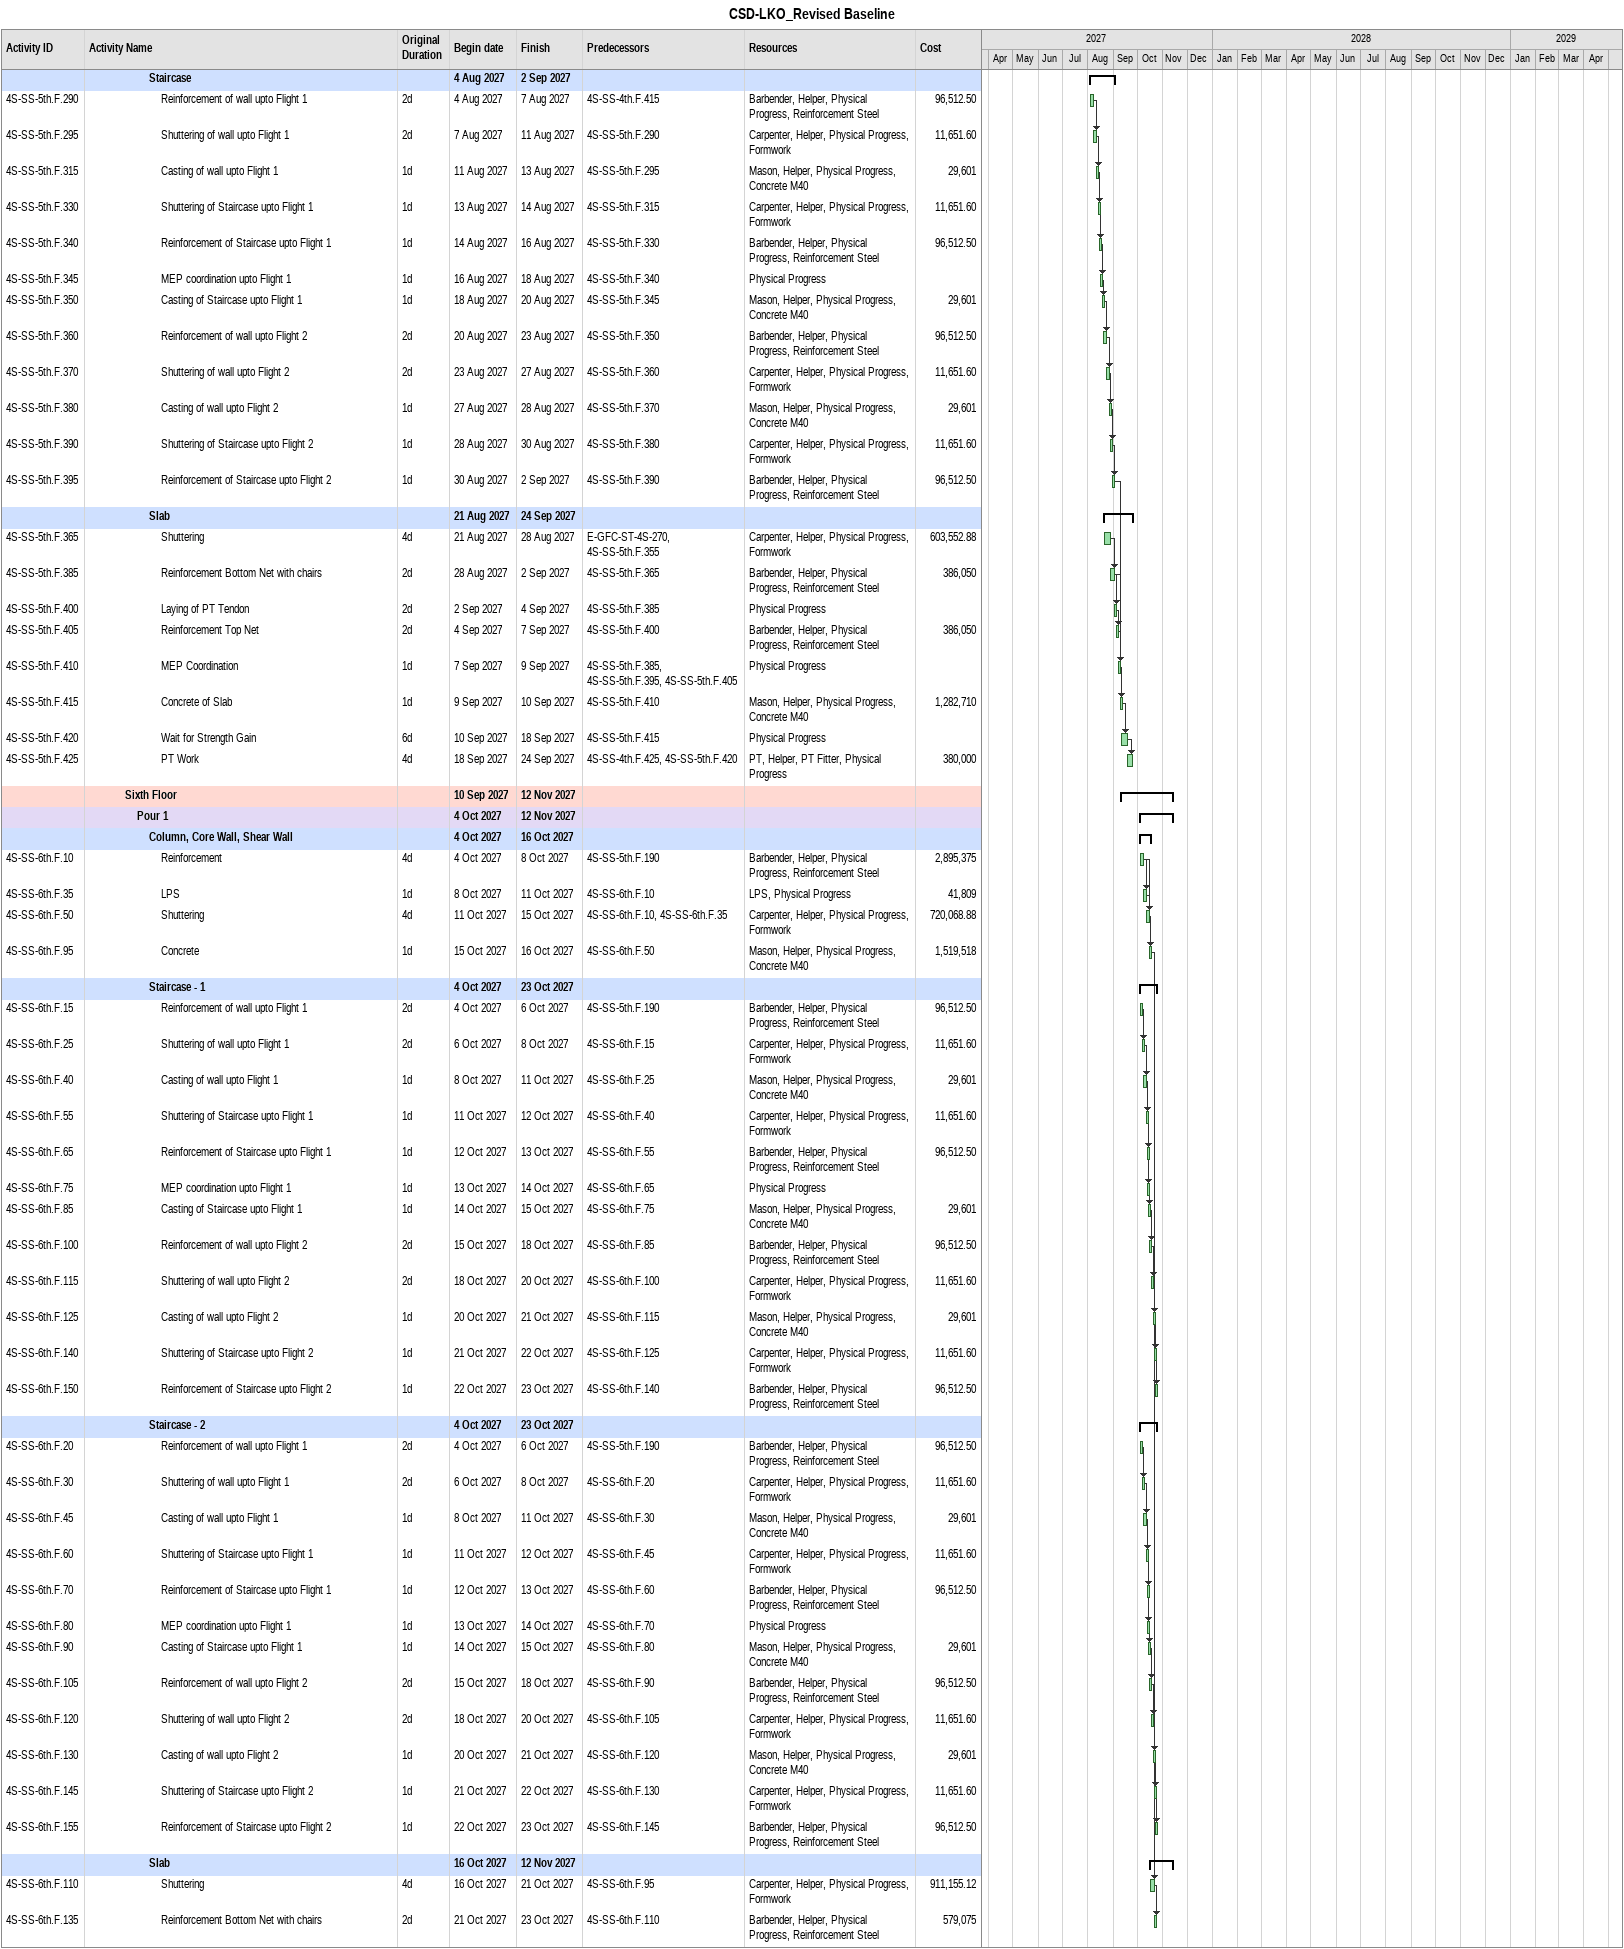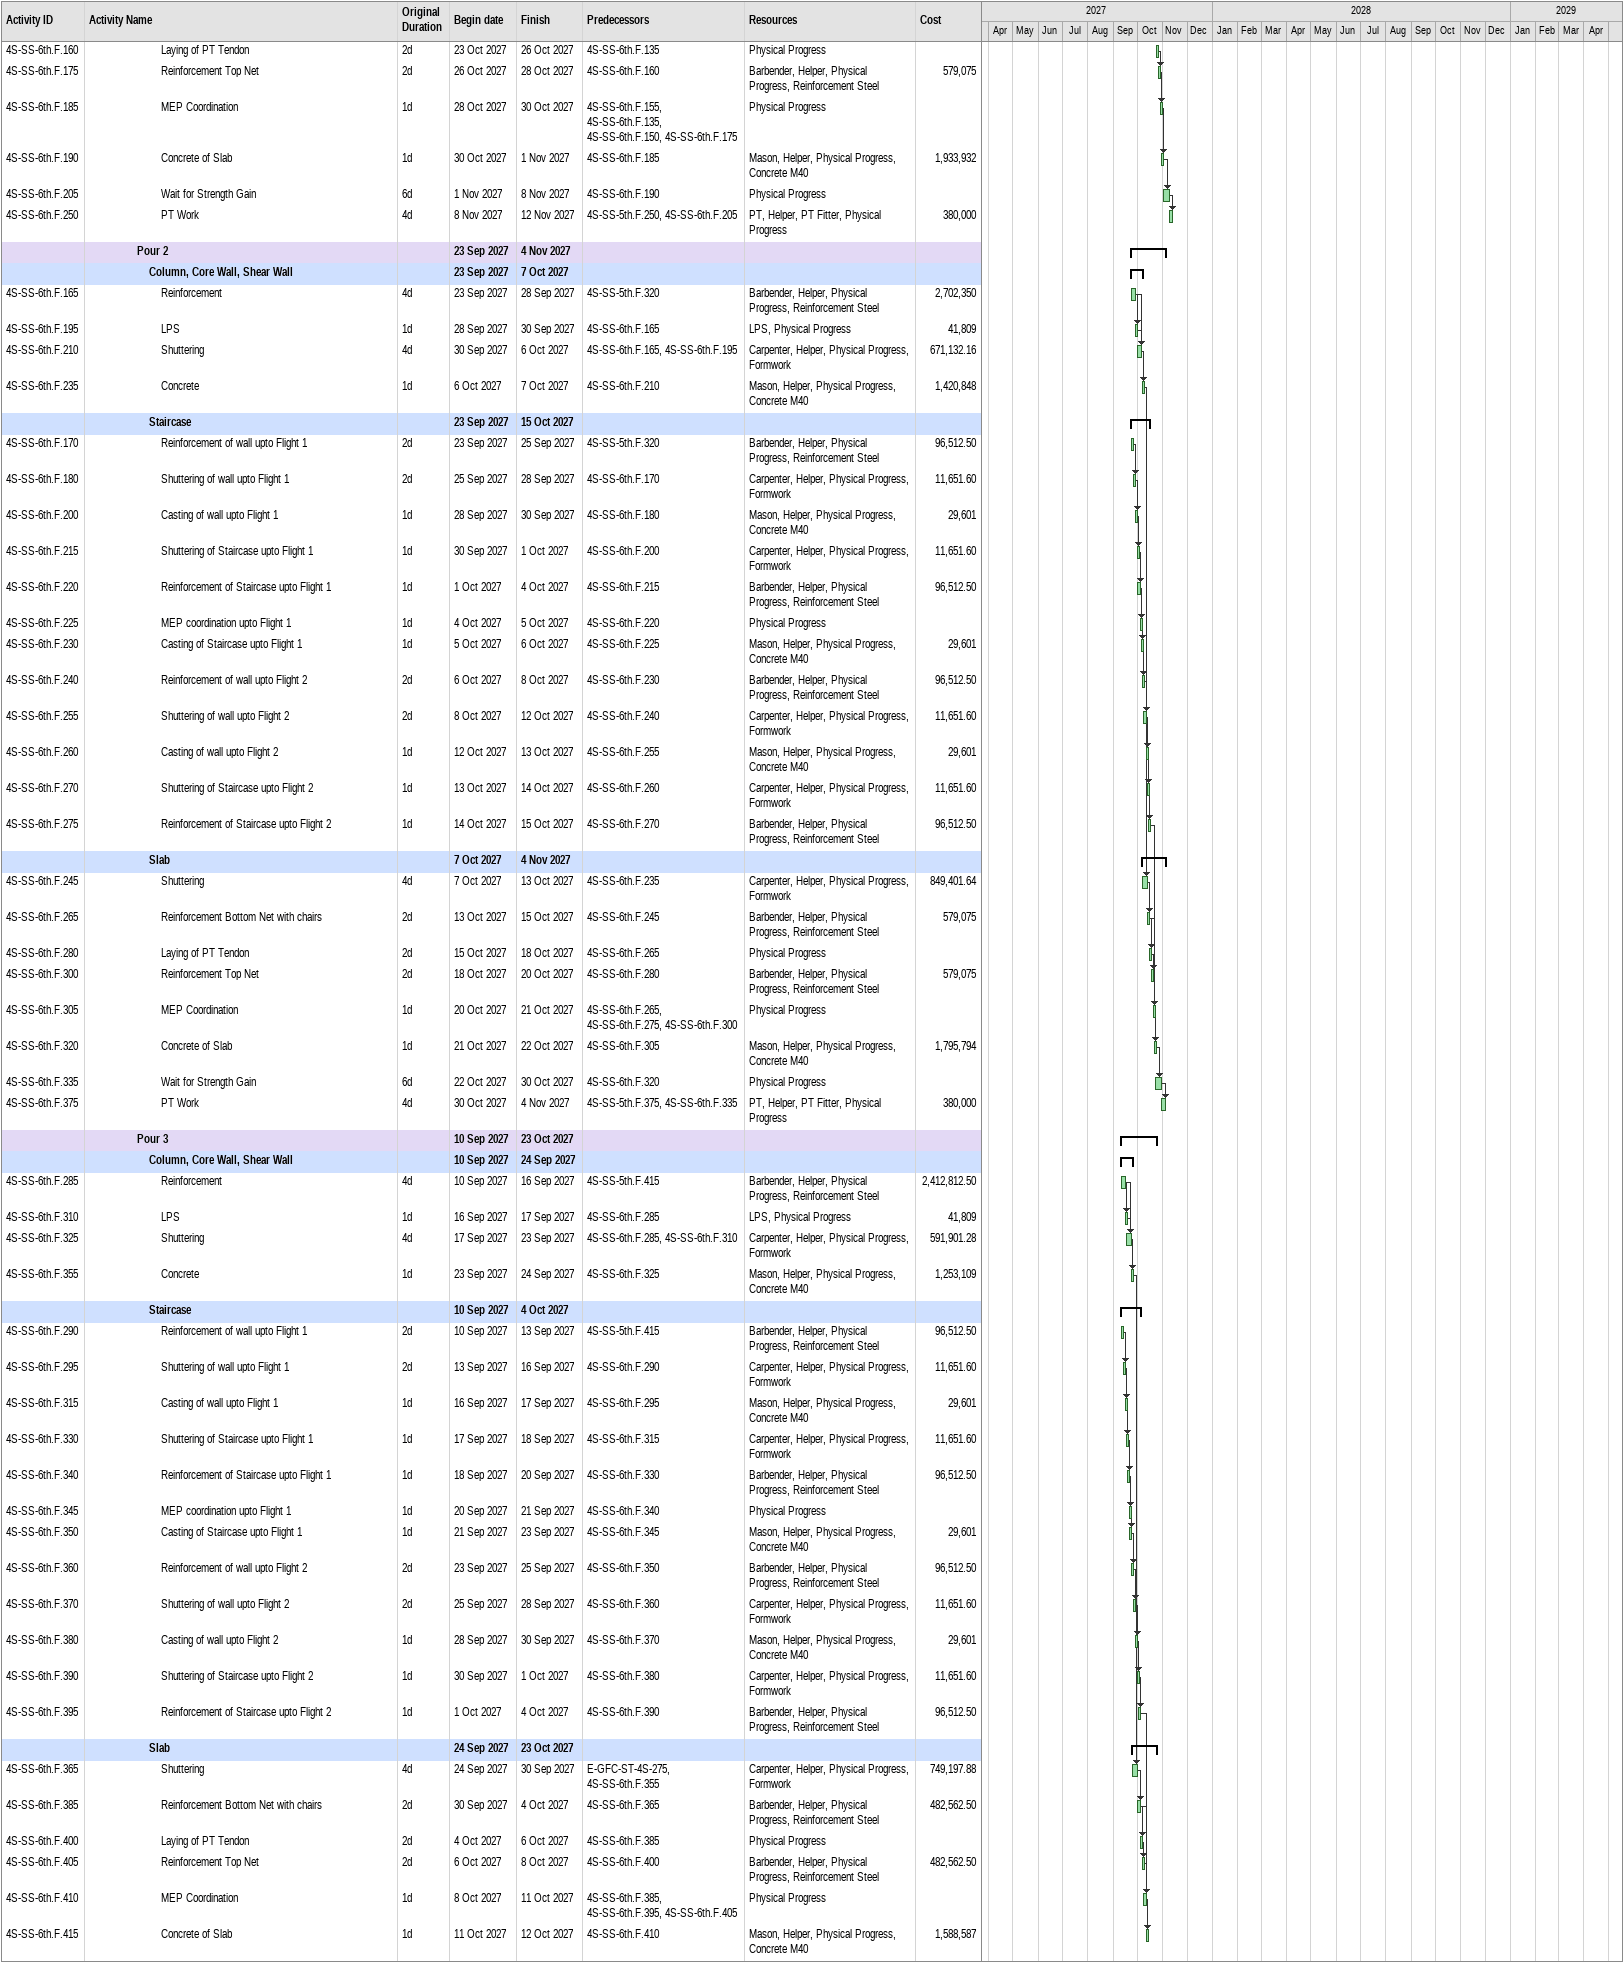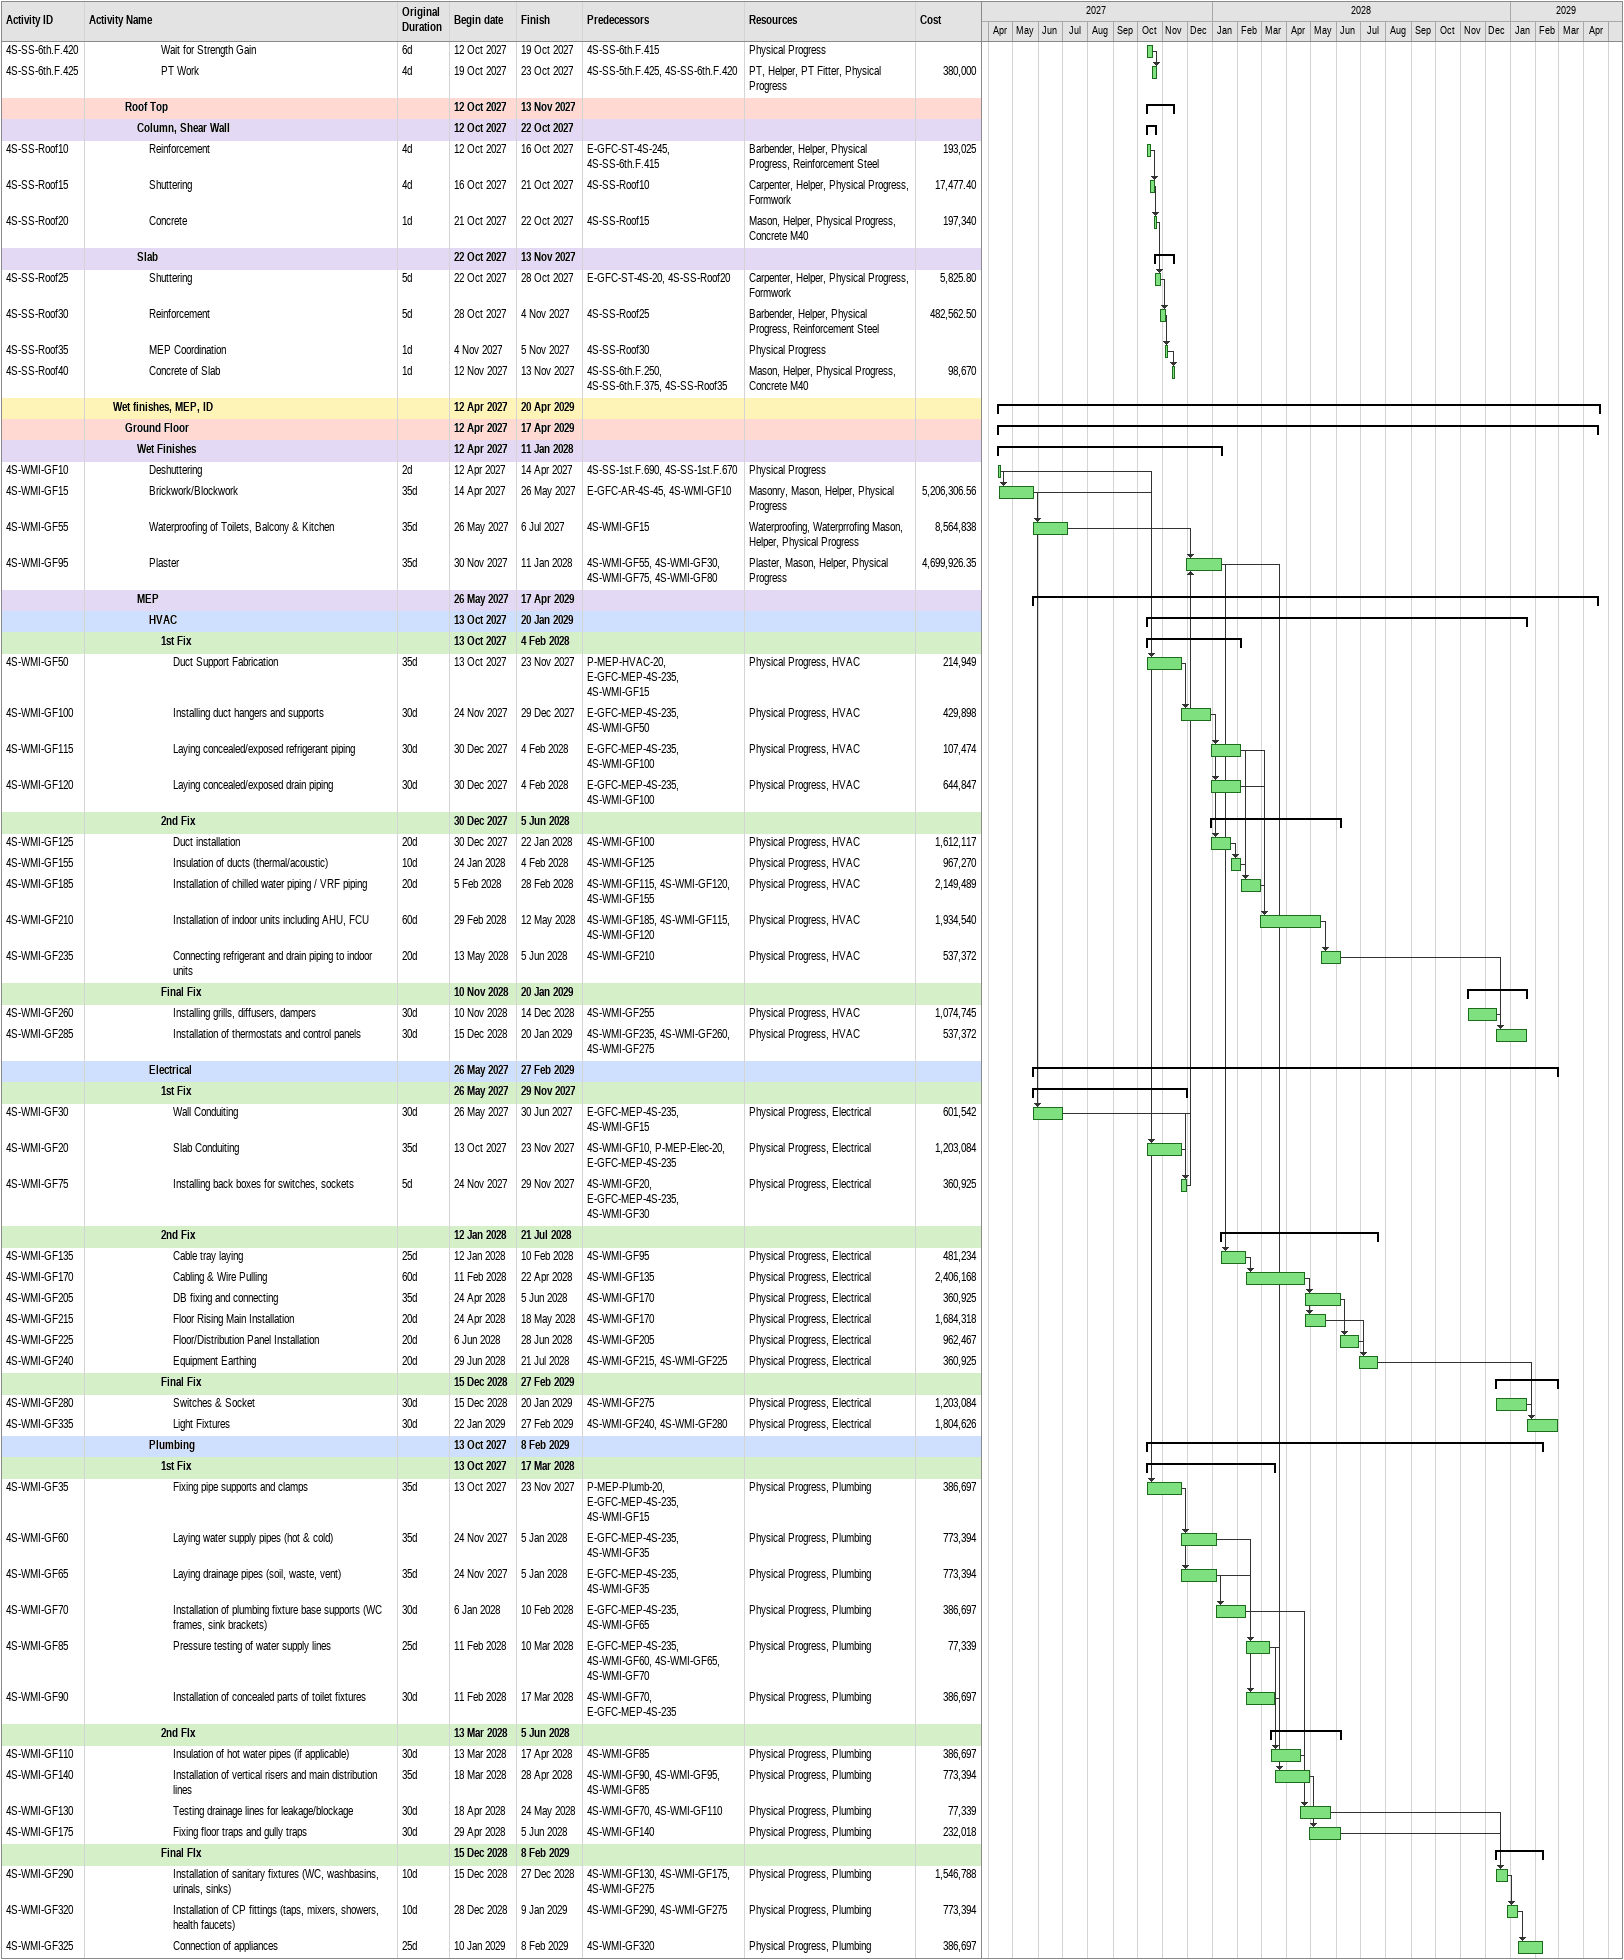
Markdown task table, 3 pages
CSD-LKO_Revised Baseline

| ID | Level | Task | Original duration | Start | Finish | Predecessors | Resources | Cost |
|---|---|---|---|---|---|---|---|---|
|  | 6 | **Staircase** |  | 2027-08-04 | 2027-09-02 |  |  |  |
| 4S-SS-5th.F.290 | 7 | Reinforcement of wall upto Flight 1 | 2d | 2027-08-04 | 2027-08-07 | 4S-SS-4th.F.415 | Barbender, Helper, Physical Progress, Reinforcement Steel | 96512.50 |
| 4S-SS-5th.F.295 | 7 | Shuttering of wall upto Flight 1 | 2d | 2027-08-07 | 2027-08-11 | 4S-SS-5th.F.290 | Carpenter, Helper, Physical Progress, Formwork | 11651.60 |
| 4S-SS-5th.F.315 | 7 | Casting of wall upto Flight 1 | 1d | 2027-08-11 | 2027-08-13 | 4S-SS-5th.F.295 | Mason, Helper, Physical Progress, Concrete M40 | 29601 |
| 4S-SS-5th.F.330 | 7 | Shuttering of Staircase upto Flight 1 | 1d | 2027-08-13 | 2027-08-14 | 4S-SS-5th.F.315 | Carpenter, Helper, Physical Progress, Formwork | 11651.60 |
| 4S-SS-5th.F.340 | 7 | Reinforcement of Staircase upto Flight 1 | 1d | 2027-08-14 | 2027-08-16 | 4S-SS-5th.F.330 | Barbender, Helper, Physical Progress, Reinforcement Steel | 96512.50 |
| 4S-SS-5th.F.345 | 7 | MEP coordination upto Flight 1 | 1d | 2027-08-16 | 2027-08-18 | 4S-SS-5th.F.340 | Physical Progress |  |
| 4S-SS-5th.F.350 | 7 | Casting of Staircase upto Flight 1 | 1d | 2027-08-18 | 2027-08-20 | 4S-SS-5th.F.345 | Mason, Helper, Physical Progress, Concrete M40 | 29601 |
| 4S-SS-5th.F.360 | 7 | Reinforcement of wall upto Flight 2 | 2d | 2027-08-20 | 2027-08-23 | 4S-SS-5th.F.350 | Barbender, Helper, Physical Progress, Reinforcement Steel | 96512.50 |
| 4S-SS-5th.F.370 | 7 | Shuttering of wall upto Flight 2 | 2d | 2027-08-23 | 2027-08-27 | 4S-SS-5th.F.360 | Carpenter, Helper, Physical Progress, Formwork | 11651.60 |
| 4S-SS-5th.F.380 | 7 | Casting of wall upto Flight 2 | 1d | 2027-08-27 | 2027-08-28 | 4S-SS-5th.F.370 | Mason, Helper, Physical Progress, Concrete M40 | 29601 |
| 4S-SS-5th.F.390 | 7 | Shuttering of Staircase upto Flight 2 | 1d | 2027-08-28 | 2027-08-30 | 4S-SS-5th.F.380 | Carpenter, Helper, Physical Progress, Formwork | 11651.60 |
| 4S-SS-5th.F.395 | 7 | Reinforcement of Staircase upto Flight 2 | 1d | 2027-08-30 | 2027-09-02 | 4S-SS-5th.F.390 | Barbender, Helper, Physical Progress, Reinforcement Steel | 96512.50 |
|  | 6 | **Slab** |  | 2027-08-21 | 2027-09-24 |  |  |  |
| 4S-SS-5th.F.365 | 7 | Shuttering | 4d | 2027-08-21 | 2027-08-28 | E-GFC-ST-4S-270, 4S-SS-5th.F.355 | Carpenter, Helper, Physical Progress, Formwork | 603552.88 |
| 4S-SS-5th.F.385 | 7 | Reinforcement Bottom Net with chairs | 2d | 2027-08-28 | 2027-09-02 | 4S-SS-5th.F.365 | Barbender, Helper, Physical Progress, Reinforcement Steel | 386050 |
| 4S-SS-5th.F.400 | 7 | Laying of PT Tendon | 2d | 2027-09-02 | 2027-09-04 | 4S-SS-5th.F.385 | Physical Progress |  |
| 4S-SS-5th.F.405 | 7 | Reinforcement Top Net | 2d | 2027-09-04 | 2027-09-07 | 4S-SS-5th.F.400 | Barbender, Helper, Physical Progress, Reinforcement Steel | 386050 |
| 4S-SS-5th.F.410 | 7 | MEP Coordination | 1d | 2027-09-07 | 2027-09-09 | 4S-SS-5th.F.385, 4S-SS-5th.F.395, 4S-SS-5th.F.405 | Physical Progress |  |
| 4S-SS-5th.F.415 | 7 | Concrete of Slab | 1d | 2027-09-09 | 2027-09-10 | 4S-SS-5th.F.410 | Mason, Helper, Physical Progress, Concrete M40 | 1282710 |
| 4S-SS-5th.F.420 | 7 | Wait for Strength Gain | 6d | 2027-09-10 | 2027-09-18 | 4S-SS-5th.F.415 | Physical Progress |  |
| 4S-SS-5th.F.425 | 7 | PT Work | 4d | 2027-09-18 | 2027-09-24 | 4S-SS-4th.F.425, 4S-SS-5th.F.420 | PT, Helper, PT Fitter, Physical Progress | 380000 |
|  | 4 | **Sixth Floor** |  | 2027-09-10 | 2027-11-12 |  |  |  |
|  | 5 | **Pour 1** |  | 2027-10-04 | 2027-11-12 |  |  |  |
|  | 6 | **Column, Core Wall, Shear Wall** |  | 2027-10-04 | 2027-10-16 |  |  |  |
| 4S-SS-6th.F.10 | 7 | Reinforcement | 4d | 2027-10-04 | 2027-10-08 | 4S-SS-5th.F.190 | Barbender, Helper, Physical Progress, Reinforcement Steel | 2895375 |
| 4S-SS-6th.F.35 | 7 | LPS | 1d | 2027-10-08 | 2027-10-11 | 4S-SS-6th.F.10 | LPS, Physical Progress | 41809 |
| 4S-SS-6th.F.50 | 7 | Shuttering | 4d | 2027-10-11 | 2027-10-15 | 4S-SS-6th.F.10, 4S-SS-6th.F.35 | Carpenter, Helper, Physical Progress, Formwork | 720068.88 |
| 4S-SS-6th.F.95 | 7 | Concrete | 1d | 2027-10-15 | 2027-10-16 | 4S-SS-6th.F.50 | Mason, Helper, Physical Progress, Concrete M40 | 1519518 |
|  | 6 | **Staircase - 1** |  | 2027-10-04 | 2027-10-23 |  |  |  |
| 4S-SS-6th.F.15 | 7 | Reinforcement of wall upto Flight 1 | 2d | 2027-10-04 | 2027-10-06 | 4S-SS-5th.F.190 | Barbender, Helper, Physical Progress, Reinforcement Steel | 96512.50 |
| 4S-SS-6th.F.25 | 7 | Shuttering of wall upto Flight 1 | 2d | 2027-10-06 | 2027-10-08 | 4S-SS-6th.F.15 | Carpenter, Helper, Physical Progress, Formwork | 11651.60 |
| 4S-SS-6th.F.40 | 7 | Casting of wall upto Flight 1 | 1d | 2027-10-08 | 2027-10-11 | 4S-SS-6th.F.25 | Mason, Helper, Physical Progress, Concrete M40 | 29601 |
| 4S-SS-6th.F.55 | 7 | Shuttering of Staircase upto Flight 1 | 1d | 2027-10-11 | 2027-10-12 | 4S-SS-6th.F.40 | Carpenter, Helper, Physical Progress, Formwork | 11651.60 |
| 4S-SS-6th.F.65 | 7 | Reinforcement of Staircase upto Flight 1 | 1d | 2027-10-12 | 2027-10-13 | 4S-SS-6th.F.55 | Barbender, Helper, Physical Progress, Reinforcement Steel | 96512.50 |
| 4S-SS-6th.F.75 | 7 | MEP coordination upto Flight 1 | 1d | 2027-10-13 | 2027-10-14 | 4S-SS-6th.F.65 | Physical Progress |  |
| 4S-SS-6th.F.85 | 7 | Casting of Staircase upto Flight 1 | 1d | 2027-10-14 | 2027-10-15 | 4S-SS-6th.F.75 | Mason, Helper, Physical Progress, Concrete M40 | 29601 |
| 4S-SS-6th.F.100 | 7 | Reinforcement of wall upto Flight 2 | 2d | 2027-10-15 | 2027-10-18 | 4S-SS-6th.F.85 | Barbender, Helper, Physical Progress, Reinforcement Steel | 96512.50 |
| 4S-SS-6th.F.115 | 7 | Shuttering of wall upto Flight 2 | 2d | 2027-10-18 | 2027-10-20 | 4S-SS-6th.F.100 | Carpenter, Helper, Physical Progress, Formwork | 11651.60 |
| 4S-SS-6th.F.125 | 7 | Casting of wall upto Flight 2 | 1d | 2027-10-20 | 2027-10-21 | 4S-SS-6th.F.115 | Mason, Helper, Physical Progress, Concrete M40 | 29601 |
| 4S-SS-6th.F.140 | 7 | Shuttering of Staircase upto Flight 2 | 1d | 2027-10-21 | 2027-10-22 | 4S-SS-6th.F.125 | Carpenter, Helper, Physical Progress, Formwork | 11651.60 |
| 4S-SS-6th.F.150 | 7 | Reinforcement of Staircase upto Flight 2 | 1d | 2027-10-22 | 2027-10-23 | 4S-SS-6th.F.140 | Barbender, Helper, Physical Progress, Reinforcement Steel | 96512.50 |
|  | 6 | **Staircase - 2** |  | 2027-10-04 | 2027-10-23 |  |  |  |
| 4S-SS-6th.F.20 | 7 | Reinforcement of wall upto Flight 1 | 2d | 2027-10-04 | 2027-10-06 | 4S-SS-5th.F.190 | Barbender, Helper, Physical Progress, Reinforcement Steel | 96512.50 |
| 4S-SS-6th.F.30 | 7 | Shuttering of wall upto Flight 1 | 2d | 2027-10-06 | 2027-10-08 | 4S-SS-6th.F.20 | Carpenter, Helper, Physical Progress, Formwork | 11651.60 |
| 4S-SS-6th.F.45 | 7 | Casting of wall upto Flight 1 | 1d | 2027-10-08 | 2027-10-11 | 4S-SS-6th.F.30 | Mason, Helper, Physical Progress, Concrete M40 | 29601 |
| 4S-SS-6th.F.60 | 7 | Shuttering of Staircase upto Flight 1 | 1d | 2027-10-11 | 2027-10-12 | 4S-SS-6th.F.45 | Carpenter, Helper, Physical Progress, Formwork | 11651.60 |
| 4S-SS-6th.F.70 | 7 | Reinforcement of Staircase upto Flight 1 | 1d | 2027-10-12 | 2027-10-13 | 4S-SS-6th.F.60 | Barbender, Helper, Physical Progress, Reinforcement Steel | 96512.50 |
| 4S-SS-6th.F.80 | 7 | MEP coordination upto Flight 1 | 1d | 2027-10-13 | 2027-10-14 | 4S-SS-6th.F.70 | Physical Progress |  |
| 4S-SS-6th.F.90 | 7 | Casting of Staircase upto Flight 1 | 1d | 2027-10-14 | 2027-10-15 | 4S-SS-6th.F.80 | Mason, Helper, Physical Progress, Concrete M40 | 29601 |
| 4S-SS-6th.F.105 | 7 | Reinforcement of wall upto Flight 2 | 2d | 2027-10-15 | 2027-10-18 | 4S-SS-6th.F.90 | Barbender, Helper, Physical Progress, Reinforcement Steel | 96512.50 |
| 4S-SS-6th.F.120 | 7 | Shuttering of wall upto Flight 2 | 2d | 2027-10-18 | 2027-10-20 | 4S-SS-6th.F.105 | Carpenter, Helper, Physical Progress, Formwork | 11651.60 |
| 4S-SS-6th.F.130 | 7 | Casting of wall upto Flight 2 | 1d | 2027-10-20 | 2027-10-21 | 4S-SS-6th.F.120 | Mason, Helper, Physical Progress, Concrete M40 | 29601 |
| 4S-SS-6th.F.145 | 7 | Shuttering of Staircase upto Flight 2 | 1d | 2027-10-21 | 2027-10-22 | 4S-SS-6th.F.130 | Carpenter, Helper, Physical Progress, Formwork | 11651.60 |
| 4S-SS-6th.F.155 | 7 | Reinforcement of Staircase upto Flight 2 | 1d | 2027-10-22 | 2027-10-23 | 4S-SS-6th.F.145 | Barbender, Helper, Physical Progress, Reinforcement Steel | 96512.50 |
|  | 6 | **Slab** |  | 2027-10-16 | 2027-11-12 |  |  |  |
| 4S-SS-6th.F.110 | 7 | Shuttering | 4d | 2027-10-16 | 2027-10-21 | 4S-SS-6th.F.95 | Carpenter, Helper, Physical Progress, Formwork | 911155.12 |
| 4S-SS-6th.F.135 | 7 | Reinforcement Bottom Net with chairs | 2d | 2027-10-21 | 2027-10-23 | 4S-SS-6th.F.110 | Barbender, Helper, Physical Progress, Reinforcement Steel | 579075 |
| 4S-SS-6th.F.160 | 7 | Laying of PT Tendon | 2d | 2027-10-23 | 2027-10-26 | 4S-SS-6th.F.135 | Physical Progress |  |
| 4S-SS-6th.F.175 | 7 | Reinforcement Top Net | 2d | 2027-10-26 | 2027-10-28 | 4S-SS-6th.F.160 | Barbender, Helper, Physical Progress, Reinforcement Steel | 579075 |
| 4S-SS-6th.F.185 | 7 | MEP Coordination | 1d | 2027-10-28 | 2027-10-30 | 4S-SS-6th.F.155, 4S-SS-6th.F.135, 4S-SS-6th.F.150, 4S-SS-6th.F.175 | Physical Progress |  |
| 4S-SS-6th.F.190 | 7 | Concrete of Slab | 1d | 2027-10-30 | 2027-11-01 | 4S-SS-6th.F.185 | Mason, Helper, Physical Progress, Concrete M40 | 1933932 |
| 4S-SS-6th.F.205 | 7 | Wait for Strength Gain | 6d | 2027-11-01 | 2027-11-08 | 4S-SS-6th.F.190 | Physical Progress |  |
| 4S-SS-6th.F.250 | 7 | PT Work | 4d | 2027-11-08 | 2027-11-12 | 4S-SS-5th.F.250, 4S-SS-6th.F.205 | PT, Helper, PT Fitter, Physical Progress | 380000 |
|  | 5 | **Pour 2** |  | 2027-09-23 | 2027-11-04 |  |  |  |
|  | 6 | **Column, Core Wall, Shear Wall** |  | 2027-09-23 | 2027-10-07 |  |  |  |
| 4S-SS-6th.F.165 | 7 | Reinforcement | 4d | 2027-09-23 | 2027-09-28 | 4S-SS-5th.F.320 | Barbender, Helper, Physical Progress, Reinforcement Steel | 2702350 |
| 4S-SS-6th.F.195 | 7 | LPS | 1d | 2027-09-28 | 2027-09-30 | 4S-SS-6th.F.165 | LPS, Physical Progress | 41809 |
| 4S-SS-6th.F.210 | 7 | Shuttering | 4d | 2027-09-30 | 2027-10-06 | 4S-SS-6th.F.165, 4S-SS-6th.F.195 | Carpenter, Helper, Physical Progress, Formwork | 671132.16 |
| 4S-SS-6th.F.235 | 7 | Concrete | 1d | 2027-10-06 | 2027-10-07 | 4S-SS-6th.F.210 | Mason, Helper, Physical Progress, Concrete M40 | 1420848 |
|  | 6 | **Staircase** |  | 2027-09-23 | 2027-10-15 |  |  |  |
| 4S-SS-6th.F.170 | 7 | Reinforcement of wall upto Flight 1 | 2d | 2027-09-23 | 2027-09-25 | 4S-SS-5th.F.320 | Barbender, Helper, Physical Progress, Reinforcement Steel | 96512.50 |
| 4S-SS-6th.F.180 | 7 | Shuttering of wall upto Flight 1 | 2d | 2027-09-25 | 2027-09-28 | 4S-SS-6th.F.170 | Carpenter, Helper, Physical Progress, Formwork | 11651.60 |
| 4S-SS-6th.F.200 | 7 | Casting of wall upto Flight 1 | 1d | 2027-09-28 | 2027-09-30 | 4S-SS-6th.F.180 | Mason, Helper, Physical Progress, Concrete M40 | 29601 |
| 4S-SS-6th.F.215 | 7 | Shuttering of Staircase upto Flight 1 | 1d | 2027-09-30 | 2027-10-01 | 4S-SS-6th.F.200 | Carpenter, Helper, Physical Progress, Formwork | 11651.60 |
| 4S-SS-6th.F.220 | 7 | Reinforcement of Staircase upto Flight 1 | 1d | 2027-10-01 | 2027-10-04 | 4S-SS-6th.F.215 | Barbender, Helper, Physical Progress, Reinforcement Steel | 96512.50 |
| 4S-SS-6th.F.225 | 7 | MEP coordination upto Flight 1 | 1d | 2027-10-04 | 2027-10-05 | 4S-SS-6th.F.220 | Physical Progress |  |
| 4S-SS-6th.F.230 | 7 | Casting of Staircase upto Flight 1 | 1d | 2027-10-05 | 2027-10-06 | 4S-SS-6th.F.225 | Mason, Helper, Physical Progress, Concrete M40 | 29601 |
| 4S-SS-6th.F.240 | 7 | Reinforcement of wall upto Flight 2 | 2d | 2027-10-06 | 2027-10-08 | 4S-SS-6th.F.230 | Barbender, Helper, Physical Progress, Reinforcement Steel | 96512.50 |
| 4S-SS-6th.F.255 | 7 | Shuttering of wall upto Flight 2 | 2d | 2027-10-08 | 2027-10-12 | 4S-SS-6th.F.240 | Carpenter, Helper, Physical Progress, Formwork | 11651.60 |
| 4S-SS-6th.F.260 | 7 | Casting of wall upto Flight 2 | 1d | 2027-10-12 | 2027-10-13 | 4S-SS-6th.F.255 | Mason, Helper, Physical Progress, Concrete M40 | 29601 |
| 4S-SS-6th.F.270 | 7 | Shuttering of Staircase upto Flight 2 | 1d | 2027-10-13 | 2027-10-14 | 4S-SS-6th.F.260 | Carpenter, Helper, Physical Progress, Formwork | 11651.60 |
| 4S-SS-6th.F.275 | 7 | Reinforcement of Staircase upto Flight 2 | 1d | 2027-10-14 | 2027-10-15 | 4S-SS-6th.F.270 | Barbender, Helper, Physical Progress, Reinforcement Steel | 96512.50 |
|  | 6 | **Slab** |  | 2027-10-07 | 2027-11-04 |  |  |  |
| 4S-SS-6th.F.245 | 7 | Shuttering | 4d | 2027-10-07 | 2027-10-13 | 4S-SS-6th.F.235 | Carpenter, Helper, Physical Progress, Formwork | 849401.64 |
| 4S-SS-6th.F.265 | 7 | Reinforcement Bottom Net with chairs | 2d | 2027-10-13 | 2027-10-15 | 4S-SS-6th.F.245 | Barbender, Helper, Physical Progress, Reinforcement Steel | 579075 |
| 4S-SS-6th.F.280 | 7 | Laying of PT Tendon | 2d | 2027-10-15 | 2027-10-18 | 4S-SS-6th.F.265 | Physical Progress |  |
| 4S-SS-6th.F.300 | 7 | Reinforcement Top Net | 2d | 2027-10-18 | 2027-10-20 | 4S-SS-6th.F.280 | Barbender, Helper, Physical Progress, Reinforcement Steel | 579075 |
| 4S-SS-6th.F.305 | 7 | MEP Coordination | 1d | 2027-10-20 | 2027-10-21 | 4S-SS-6th.F.265, 4S-SS-6th.F.275, 4S-SS-6th.F.300 | Physical Progress |  |
| 4S-SS-6th.F.320 | 7 | Concrete of Slab | 1d | 2027-10-21 | 2027-10-22 | 4S-SS-6th.F.305 | Mason, Helper, Physical Progress, Concrete M40 | 1795794 |
| 4S-SS-6th.F.335 | 7 | Wait for Strength Gain | 6d | 2027-10-22 | 2027-10-30 | 4S-SS-6th.F.320 | Physical Progress |  |
| 4S-SS-6th.F.375 | 7 | PT Work | 4d | 2027-10-30 | 2027-11-04 | 4S-SS-5th.F.375, 4S-SS-6th.F.335 | PT, Helper, PT Fitter, Physical Progress | 380000 |
|  | 5 | **Pour 3** |  | 2027-09-10 | 2027-10-23 |  |  |  |
|  | 6 | **Column, Core Wall, Shear Wall** |  | 2027-09-10 | 2027-09-24 |  |  |  |
| 4S-SS-6th.F.285 | 7 | Reinforcement | 4d | 2027-09-10 | 2027-09-16 | 4S-SS-5th.F.415 | Barbender, Helper, Physical Progress, Reinforcement Steel | 2412812.50 |
| 4S-SS-6th.F.310 | 7 | LPS | 1d | 2027-09-16 | 2027-09-17 | 4S-SS-6th.F.285 | LPS, Physical Progress | 41809 |
| 4S-SS-6th.F.325 | 7 | Shuttering | 4d | 2027-09-17 | 2027-09-23 | 4S-SS-6th.F.285, 4S-SS-6th.F.310 | Carpenter, Helper, Physical Progress, Formwork | 591901.28 |
| 4S-SS-6th.F.355 | 7 | Concrete | 1d | 2027-09-23 | 2027-09-24 | 4S-SS-6th.F.325 | Mason, Helper, Physical Progress, Concrete M40 | 1253109 |
|  | 6 | **Staircase** |  | 2027-09-10 | 2027-10-04 |  |  |  |
| 4S-SS-6th.F.290 | 7 | Reinforcement of wall upto Flight 1 | 2d | 2027-09-10 | 2027-09-13 | 4S-SS-5th.F.415 | Barbender, Helper, Physical Progress, Reinforcement Steel | 96512.50 |
| 4S-SS-6th.F.295 | 7 | Shuttering of wall upto Flight 1 | 2d | 2027-09-13 | 2027-09-16 | 4S-SS-6th.F.290 | Carpenter, Helper, Physical Progress, Formwork | 11651.60 |
| 4S-SS-6th.F.315 | 7 | Casting of wall upto Flight 1 | 1d | 2027-09-16 | 2027-09-17 | 4S-SS-6th.F.295 | Mason, Helper, Physical Progress, Concrete M40 | 29601 |
| 4S-SS-6th.F.330 | 7 | Shuttering of Staircase upto Flight 1 | 1d | 2027-09-17 | 2027-09-18 | 4S-SS-6th.F.315 | Carpenter, Helper, Physical Progress, Formwork | 11651.60 |
| 4S-SS-6th.F.340 | 7 | Reinforcement of Staircase upto Flight 1 | 1d | 2027-09-18 | 2027-09-20 | 4S-SS-6th.F.330 | Barbender, Helper, Physical Progress, Reinforcement Steel | 96512.50 |
| 4S-SS-6th.F.345 | 7 | MEP coordination upto Flight 1 | 1d | 2027-09-20 | 2027-09-21 | 4S-SS-6th.F.340 | Physical Progress |  |
| 4S-SS-6th.F.350 | 7 | Casting of Staircase upto Flight 1 | 1d | 2027-09-21 | 2027-09-23 | 4S-SS-6th.F.345 | Mason, Helper, Physical Progress, Concrete M40 | 29601 |
| 4S-SS-6th.F.360 | 7 | Reinforcement of wall upto Flight 2 | 2d | 2027-09-23 | 2027-09-25 | 4S-SS-6th.F.350 | Barbender, Helper, Physical Progress, Reinforcement Steel | 96512.50 |
| 4S-SS-6th.F.370 | 7 | Shuttering of wall upto Flight 2 | 2d | 2027-09-25 | 2027-09-28 | 4S-SS-6th.F.360 | Carpenter, Helper, Physical Progress, Formwork | 11651.60 |
| 4S-SS-6th.F.380 | 7 | Casting of wall upto Flight 2 | 1d | 2027-09-28 | 2027-09-30 | 4S-SS-6th.F.370 | Mason, Helper, Physical Progress, Concrete M40 | 29601 |
| 4S-SS-6th.F.390 | 7 | Shuttering of Staircase upto Flight 2 | 1d | 2027-09-30 | 2027-10-01 | 4S-SS-6th.F.380 | Carpenter, Helper, Physical Progress, Formwork | 11651.60 |
| 4S-SS-6th.F.395 | 7 | Reinforcement of Staircase upto Flight 2 | 1d | 2027-10-01 | 2027-10-04 | 4S-SS-6th.F.390 | Barbender, Helper, Physical Progress, Reinforcement Steel | 96512.50 |
|  | 6 | **Slab** |  | 2027-09-24 | 2027-10-23 |  |  |  |
| 4S-SS-6th.F.365 | 7 | Shuttering | 4d | 2027-09-24 | 2027-09-30 | E-GFC-ST-4S-275, 4S-SS-6th.F.355 | Carpenter, Helper, Physical Progress, Formwork | 749197.88 |
| 4S-SS-6th.F.385 | 7 | Reinforcement Bottom Net with chairs | 2d | 2027-09-30 | 2027-10-04 | 4S-SS-6th.F.365 | Barbender, Helper, Physical Progress, Reinforcement Steel | 482562.50 |
| 4S-SS-6th.F.400 | 7 | Laying of PT Tendon | 2d | 2027-10-04 | 2027-10-06 | 4S-SS-6th.F.385 | Physical Progress |  |
| 4S-SS-6th.F.405 | 7 | Reinforcement Top Net | 2d | 2027-10-06 | 2027-10-08 | 4S-SS-6th.F.400 | Barbender, Helper, Physical Progress, Reinforcement Steel | 482562.50 |
| 4S-SS-6th.F.410 | 7 | MEP Coordination | 1d | 2027-10-08 | 2027-10-11 | 4S-SS-6th.F.385, 4S-SS-6th.F.395, 4S-SS-6th.F.405 | Physical Progress |  |
| 4S-SS-6th.F.415 | 7 | Concrete of Slab | 1d | 2027-10-11 | 2027-10-12 | 4S-SS-6th.F.410 | Mason, Helper, Physical Progress, Concrete M40 | 1588587 |
| 4S-SS-6th.F.420 | 7 | Wait for Strength Gain | 6d | 2027-10-12 | 2027-10-19 | 4S-SS-6th.F.415 | Physical Progress |  |
| 4S-SS-6th.F.425 | 7 | PT Work | 4d | 2027-10-19 | 2027-10-23 | 4S-SS-5th.F.425, 4S-SS-6th.F.420 | PT, Helper, PT Fitter, Physical Progress | 380000 |
|  | 4 | **Roof Top** |  | 2027-10-12 | 2027-11-13 |  |  |  |
|  | 5 | **Column, Shear Wall** |  | 2027-10-12 | 2027-10-22 |  |  |  |
| 4S-SS-Roof10 | 6 | Reinforcement | 4d | 2027-10-12 | 2027-10-16 | E-GFC-ST-4S-245, 4S-SS-6th.F.415 | Barbender, Helper, Physical Progress, Reinforcement Steel | 193025 |
| 4S-SS-Roof15 | 6 | Shuttering | 4d | 2027-10-16 | 2027-10-21 | 4S-SS-Roof10 | Carpenter, Helper, Physical Progress, Formwork | 17477.40 |
| 4S-SS-Roof20 | 6 | Concrete | 1d | 2027-10-21 | 2027-10-22 | 4S-SS-Roof15 | Mason, Helper, Physical Progress, Concrete M40 | 197340 |
|  | 5 | **Slab** |  | 2027-10-22 | 2027-11-13 |  |  |  |
| 4S-SS-Roof25 | 6 | Shuttering | 5d | 2027-10-22 | 2027-10-28 | E-GFC-ST-4S-20, 4S-SS-Roof20 | Carpenter, Helper, Physical Progress, Formwork | 5825.80 |
| 4S-SS-Roof30 | 6 | Reinforcement | 5d | 2027-10-28 | 2027-11-04 | 4S-SS-Roof25 | Barbender, Helper, Physical Progress, Reinforcement Steel | 482562.50 |
| 4S-SS-Roof35 | 6 | MEP Coordination | 1d | 2027-11-04 | 2027-11-05 | 4S-SS-Roof30 | Physical Progress |  |
| 4S-SS-Roof40 | 6 | Concrete of Slab | 1d | 2027-11-12 | 2027-11-13 | 4S-SS-6th.F.250, 4S-SS-6th.F.375, 4S-SS-Roof35 | Mason, Helper, Physical Progress, Concrete M40 | 98670 |
|  | 3 | **Wet finishes, MEP, ID** |  | 2027-04-12 | 2029-04-20 |  |  |  |
|  | 4 | **Ground Floor** |  | 2027-04-12 | 2029-04-17 |  |  |  |
|  | 5 | **Wet Finishes** |  | 2027-04-12 | 2028-01-11 |  |  |  |
| 4S-WMI-GF10 | 6 | Deshuttering | 2d | 2027-04-12 | 2027-04-14 | 4S-SS-1st.F.690, 4S-SS-1st.F.670 | Physical Progress |  |
| 4S-WMI-GF15 | 6 | Brickwork/Blockwork | 35d | 2027-04-14 | 2027-05-26 | E-GFC-AR-4S-45, 4S-WMI-GF10 | Masonry, Mason, Helper, Physical Progress | 5206306.56 |
| 4S-WMI-GF55 | 6 | Waterproofing of Toilets, Balcony & Kitchen | 35d | 2027-05-26 | 2027-07-06 | 4S-WMI-GF15 | Waterproofing, Waterprrofing Mason, Helper, Physical Progress | 8564838 |
| 4S-WMI-GF95 | 6 | Plaster | 35d | 2027-11-30 | 2028-01-11 | 4S-WMI-GF55, 4S-WMI-GF30, 4S-WMI-GF75, 4S-WMI-GF80 | Plaster, Mason, Helper, Physical Progress | 4699926.35 |
|  | 5 | **MEP** |  | 2027-05-26 | 2029-04-17 |  |  |  |
|  | 6 | **HVAC** |  | 2027-10-13 | 2029-01-20 |  |  |  |
|  | 7 | **1st Fix** |  | 2027-10-13 | 2028-02-04 |  |  |  |
| 4S-WMI-GF50 | 8 | Duct Support Fabrication | 35d | 2027-10-13 | 2027-11-23 | P-MEP-HVAC-20, E-GFC-MEP-4S-235, 4S-WMI-GF15 | Physical Progress, HVAC | 214949 |
| 4S-WMI-GF100 | 8 | Installing duct hangers and supports | 30d | 2027-11-24 | 2027-12-29 | E-GFC-MEP-4S-235, 4S-WMI-GF50 | Physical Progress, HVAC | 429898 |
| 4S-WMI-GF115 | 8 | Laying concealed/exposed refrigerant piping | 30d | 2027-12-30 | 2028-02-04 | E-GFC-MEP-4S-235, 4S-WMI-GF100 | Physical Progress, HVAC | 107474 |
| 4S-WMI-GF120 | 8 | Laying concealed/exposed drain piping | 30d | 2027-12-30 | 2028-02-04 | E-GFC-MEP-4S-235, 4S-WMI-GF100 | Physical Progress, HVAC | 644847 |
|  | 7 | **2nd Fix** |  | 2027-12-30 | 2028-06-05 |  |  |  |
| 4S-WMI-GF125 | 8 | Duct installation | 20d | 2027-12-30 | 2028-01-22 | 4S-WMI-GF100 | Physical Progress, HVAC | 1612117 |
| 4S-WMI-GF155 | 8 | Insulation of ducts (thermal/acoustic) | 10d | 2028-01-24 | 2028-02-04 | 4S-WMI-GF125 | Physical Progress, HVAC | 967270 |
| 4S-WMI-GF185 | 8 | Installation of chilled water piping / VRF piping | 20d | 2028-02-05 | 2028-02-28 | 4S-WMI-GF115, 4S-WMI-GF120, 4S-WMI-GF155 | Physical Progress, HVAC | 2149489 |
| 4S-WMI-GF210 | 8 | Installation of indoor units including AHU, FCU | 60d | 2028-02-29 | 2028-05-12 | 4S-WMI-GF185, 4S-WMI-GF115, 4S-WMI-GF120 | Physical Progress, HVAC | 1934540 |
| 4S-WMI-GF235 | 8 | Connecting refrigerant and drain piping to indoor units | 20d | 2028-05-13 | 2028-06-05 | 4S-WMI-GF210 | Physical Progress, HVAC | 537372 |
|  | 7 | **Final Fix** |  | 2028-11-10 | 2029-01-20 |  |  |  |
| 4S-WMI-GF260 | 8 | Installing grills, diffusers, dampers | 30d | 2028-11-10 | 2028-12-14 | 4S-WMI-GF255 | Physical Progress, HVAC | 1074745 |
| 4S-WMI-GF285 | 8 | Installation of thermostats and control panels | 30d | 2028-12-15 | 2029-01-20 | 4S-WMI-GF235, 4S-WMI-GF260, 4S-WMI-GF275 | Physical Progress, HVAC | 537372 |
|  | 6 | **Electrical** |  | 2027-05-26 | 2029-02-27 |  |  |  |
|  | 7 | **1st Fix** |  | 2027-05-26 | 2027-11-29 |  |  |  |
| 4S-WMI-GF30 | 8 | Wall Conduiting | 30d | 2027-05-26 | 2027-06-30 | E-GFC-MEP-4S-235, 4S-WMI-GF15 | Physical Progress, Electrical | 601542 |
| 4S-WMI-GF20 | 8 | Slab Conduiting | 35d | 2027-10-13 | 2027-11-23 | 4S-WMI-GF10, P-MEP-Elec-20, E-GFC-MEP-4S-235 | Physical Progress, Electrical | 1203084 |
| 4S-WMI-GF75 | 8 | Installing back boxes for switches, sockets | 5d | 2027-11-24 | 2027-11-29 | 4S-WMI-GF20, E-GFC-MEP-4S-235, 4S-WMI-GF30 | Physical Progress, Electrical | 360925 |
|  | 7 | **2nd Fix** |  | 2028-01-12 | 2028-07-21 |  |  |  |
| 4S-WMI-GF135 | 8 | Cable tray laying | 25d | 2028-01-12 | 2028-02-10 | 4S-WMI-GF95 | Physical Progress, Electrical | 481234 |
| 4S-WMI-GF170 | 8 | Cabling & Wire Pulling | 60d | 2028-02-11 | 2028-04-22 | 4S-WMI-GF135 | Physical Progress, Electrical | 2406168 |
| 4S-WMI-GF205 | 8 | DB fixing and connecting | 35d | 2028-04-24 | 2028-06-05 | 4S-WMI-GF170 | Physical Progress, Electrical | 360925 |
| 4S-WMI-GF215 | 8 | Floor Rising Main Installation | 20d | 2028-04-24 | 2028-05-18 | 4S-WMI-GF170 | Physical Progress, Electrical | 1684318 |
| 4S-WMI-GF225 | 8 | Floor/Distribution Panel Installation | 20d | 2028-06-06 | 2028-06-28 | 4S-WMI-GF205 | Physical Progress, Electrical | 962467 |
| 4S-WMI-GF240 | 8 | Equipment Earthing | 20d | 2028-06-29 | 2028-07-21 | 4S-WMI-GF215, 4S-WMI-GF225 | Physical Progress, Electrical | 360925 |
|  | 7 | **Final Fix** |  | 2028-12-15 | 2029-02-27 |  |  |  |
| 4S-WMI-GF280 | 8 | Switches & Socket | 30d | 2028-12-15 | 2029-01-20 | 4S-WMI-GF275 | Physical Progress, Electrical | 1203084 |
| 4S-WMI-GF335 | 8 | Light Fixtures | 30d | 2029-01-22 | 2029-02-27 | 4S-WMI-GF240, 4S-WMI-GF280 | Physical Progress, Electrical | 1804626 |
|  | 6 | **Plumbing** |  | 2027-10-13 | 2029-02-08 |  |  |  |
|  | 7 | **1st Fix** |  | 2027-10-13 | 2028-03-17 |  |  |  |
| 4S-WMI-GF35 | 8 | Fixing pipe supports and clamps | 35d | 2027-10-13 | 2027-11-23 | P-MEP-Plumb-20, E-GFC-MEP-4S-235, 4S-WMI-GF15 | Physical Progress, Plumbing | 386697 |
| 4S-WMI-GF60 | 8 | Laying water supply pipes (hot & cold) | 35d | 2027-11-24 | 2028-01-05 | E-GFC-MEP-4S-235, 4S-WMI-GF35 | Physical Progress, Plumbing | 773394 |
| 4S-WMI-GF65 | 8 | Laying drainage pipes (soil, waste, vent) | 35d | 2027-11-24 | 2028-01-05 | E-GFC-MEP-4S-235, 4S-WMI-GF35 | Physical Progress, Plumbing | 773394 |
| 4S-WMI-GF70 | 8 | Installation of plumbing fixture base supports (WC frames, sink brackets) | 30d | 2028-01-06 | 2028-02-10 | E-GFC-MEP-4S-235, 4S-WMI-GF65 | Physical Progress, Plumbing | 386697 |
| 4S-WMI-GF85 | 8 | Pressure testing of water supply lines | 25d | 2028-02-11 | 2028-03-10 | E-GFC-MEP-4S-235, 4S-WMI-GF60, 4S-WMI-GF65, 4S-WMI-GF70 | Physical Progress, Plumbing | 77339 |
| 4S-WMI-GF90 | 8 | Installation of concealed parts of toilet fixtures | 30d | 2028-02-11 | 2028-03-17 | 4S-WMI-GF70, E-GFC-MEP-4S-235 | Physical Progress, Plumbing | 386697 |
|  | 7 | **2nd FIx** |  | 2028-03-13 | 2028-06-05 |  |  |  |
| 4S-WMI-GF110 | 8 | Insulation of hot water pipes (if applicable) | 30d | 2028-03-13 | 2028-04-17 | 4S-WMI-GF85 | Physical Progress, Plumbing | 386697 |
| 4S-WMI-GF140 | 8 | Installation of vertical risers and main distribution lines | 35d | 2028-03-18 | 2028-04-28 | 4S-WMI-GF90, 4S-WMI-GF95, 4S-WMI-GF85 | Physical Progress, Plumbing | 773394 |
| 4S-WMI-GF130 | 8 | Testing drainage lines for leakage/blockage | 30d | 2028-04-18 | 2028-05-24 | 4S-WMI-GF70, 4S-WMI-GF110 | Physical Progress, Plumbing | 77339 |
| 4S-WMI-GF175 | 8 | Fixing floor traps and gully traps | 30d | 2028-04-29 | 2028-06-05 | 4S-WMI-GF140 | Physical Progress, Plumbing | 232018 |
|  | 7 | **Final FIx** |  | 2028-12-15 | 2029-02-08 |  |  |  |
| 4S-WMI-GF290 | 8 | Installation of sanitary fixtures (WC, washbasins, urinals, sinks) | 10d | 2028-12-15 | 2028-12-27 | 4S-WMI-GF130, 4S-WMI-GF175, 4S-WMI-GF275 | Physical Progress, Plumbing | 1546788 |
| 4S-WMI-GF320 | 8 | Installation of CP fittings (taps, mixers, showers, health faucets) | 10d | 2028-12-28 | 2029-01-09 | 4S-WMI-GF290, 4S-WMI-GF275 | Physical Progress, Plumbing | 773394 |
| 4S-WMI-GF325 | 8 | Connection of appliances | 25d | 2029-01-10 | 2029-02-08 | 4S-WMI-GF320 | Physical Progress, Plumbing | 386697 |
